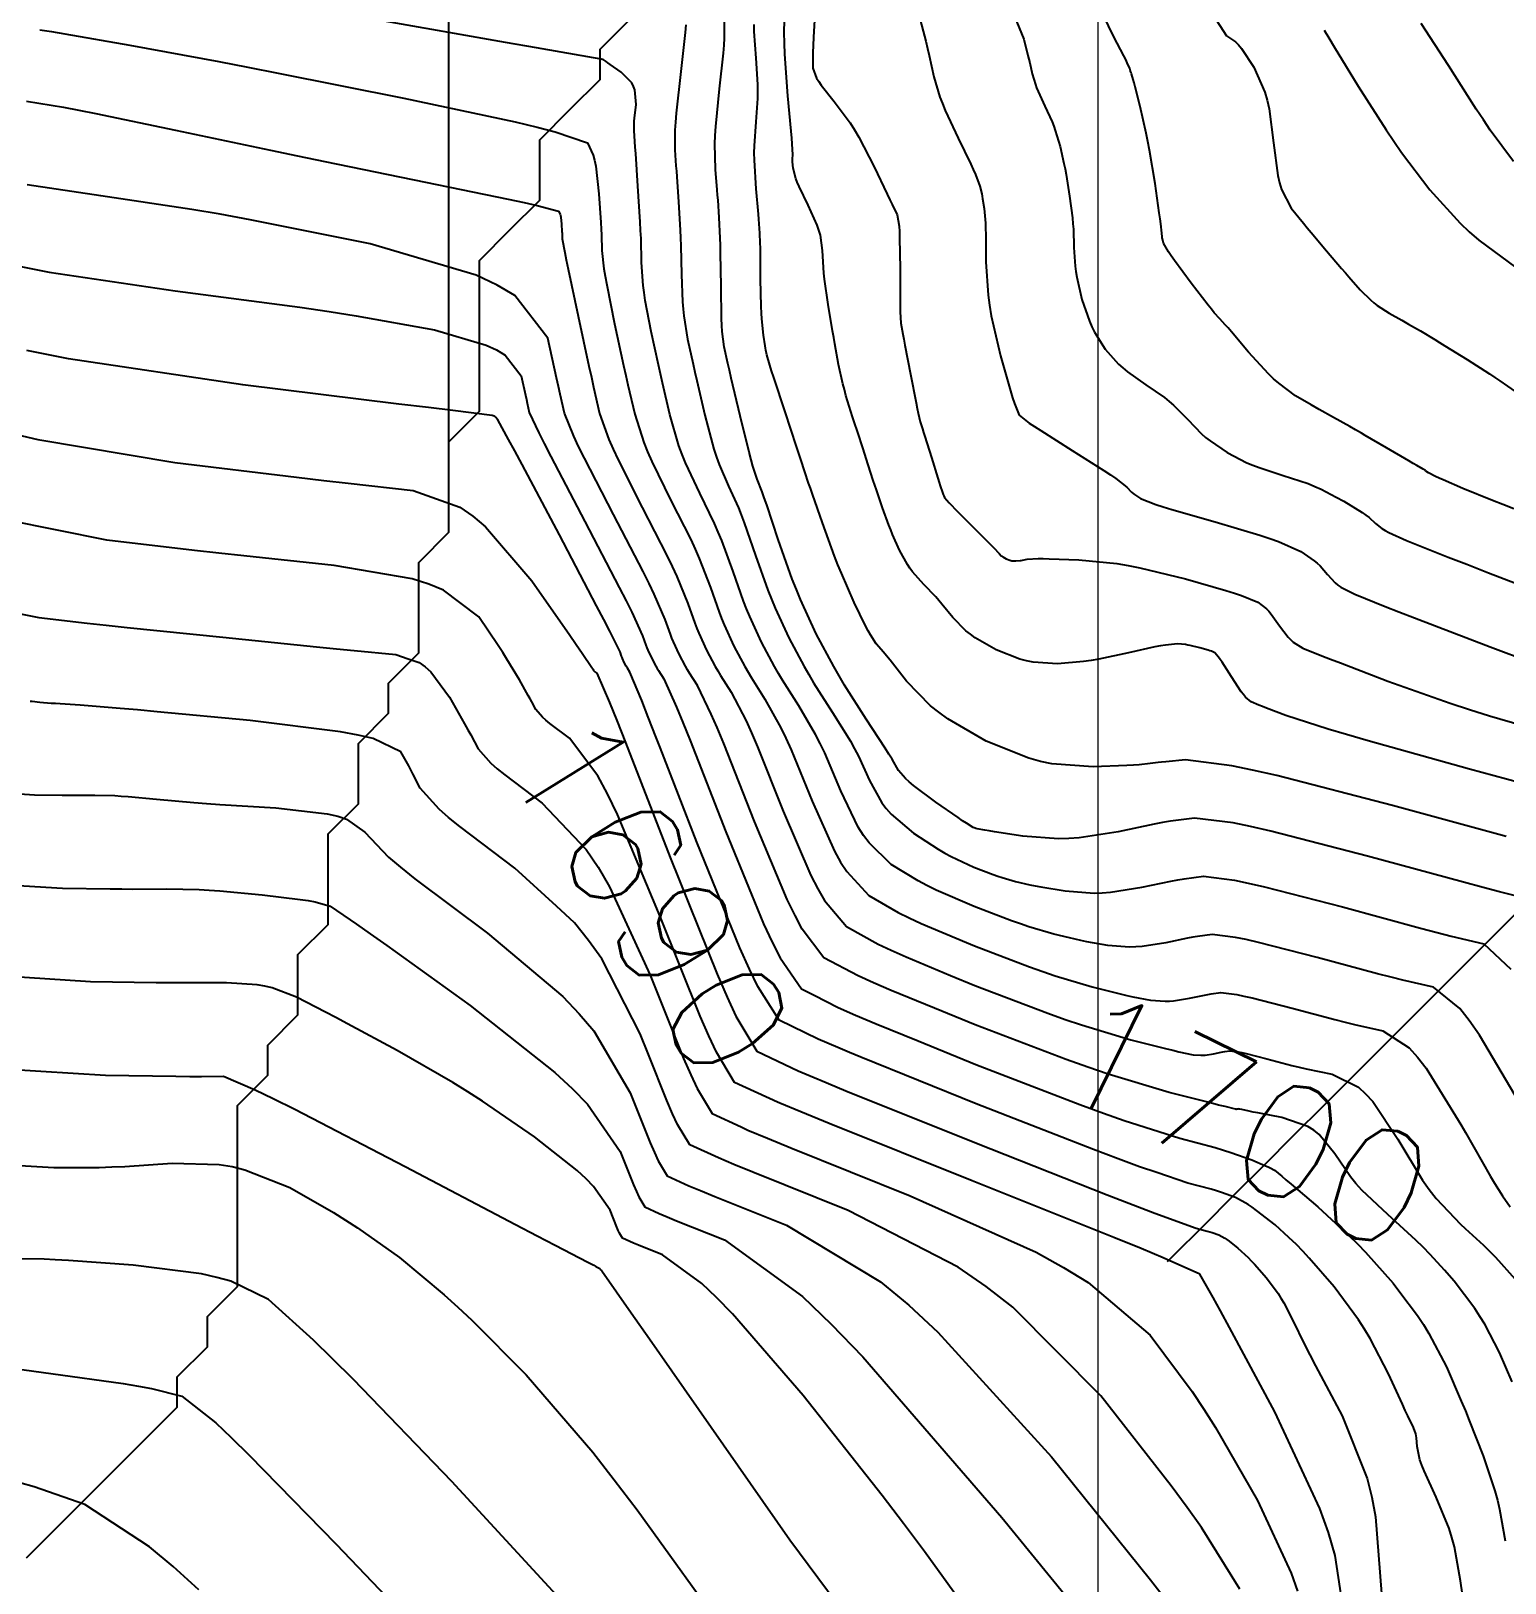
# Model space of a CAD drawing. Header units: metres. Extents: x 837475 to 838479, y 1189012 to 1191015.
# Drawn here: x 837841.2 to 837890, y 1189129.6 to 1189181 of the extents above; entities that cross this region are included whole.
import ezdxf

# ---------------------------------------------------------------- set-up
doc = ezdxf.new("R2010")
doc.units = ezdxf.units.M
doc.header["$LTSCALE"] = 0.3
doc.layers.add('COORD', color=7, linetype='Continuous', lineweight=20)
for name, color, linetype in [('COTAS 10', 1, 'Continuous'), ('COTAS INT', 252, 'Continuous'), ('DRENAJE', 5, 'Continuous')]:
    doc.layers.add(name, color=color, linetype=linetype)
doc.styles.get("Standard").update_dxf_attribs({"font": 'simplex.shx'})

msp = doc.modelspace()

# ---------------------------------------------------------------- linework, layer by layer
at = {"layer": 'COORD'}
msp.add_line((837876.514, 1189013.872), (837876.514, 1191013.872), dxfattribs=at)
at = {"layer": 'COTAS 10'}
for points in [[(837890.277, 1189165.21), (837889.912, 1189165.354), (837889.576, 1189165.487), (837888.596, 1189165.885), (837887.937, 1189166.167), (837887.803, 1189166.227), (837887.69, 1189166.279), (837887.456, 1189166.401), (837887.37, 1189166.462), (837887.351, 1189166.476), (837887.282, 1189166.522), (837887.071, 1189166.646), (837886.951, 1189166.716), (837886.805, 1189166.802), (837886.058, 1189167.237), (837885.359, 1189167.643), (837885.229, 1189167.717), (837885.032, 1189167.83), (837884.849, 1189167.935), (837884.303, 1189168.241), (837883.835, 1189168.503), (837883.7, 1189168.58), (837883.563, 1189168.659), (837883.049, 1189168.959), (837882.49, 1189169.37), (837882.324, 1189169.52), (837882.153, 1189169.684), (837881.494, 1189170.406), (837880.927, 1189171.074), (837880.814, 1189171.204), (837880.72, 1189171.311), (837880.536, 1189171.502), (837880.354, 1189171.707), (837880.26, 1189171.824), (837880.149, 1189171.965), (837879.589, 1189172.692), (837879.034, 1189173.44), (837878.925, 1189173.595), (837878.835, 1189173.728), (837878.67, 1189174.02), (837878.638, 1189174.157), (837878.632, 1189174.193), (837878.627, 1189174.227), (837878.62, 1189174.341), (837878.585, 1189174.659), (837878.564, 1189174.822), (837878.536, 1189175.017), (837878.393, 1189175.99), (837878.209, 1189177.102), (837878.157, 1189177.384), (837878.103, 1189177.655), (837877.904, 1189178.54), (837877.735, 1189179.201), (837877.701, 1189179.331), (837877.672, 1189179.437), (837877.616, 1189179.629), (837877.598, 1189179.667), (837877.595, 1189179.676), (837877.591, 1189179.685), (837877.583, 1189179.712), (837877.577, 1189179.741), (837877.574, 1189179.75), (837877.572, 1189179.76), (837877.561, 1189179.803), (837877.472, 1189179.993), (837877.421, 1189180.096), (837877.357, 1189180.221), (837877.031, 1189180.857), (837876.315, 1189182.342)], [(837890.031, 1189154.352), (837886.267, 1189155.376), (837882.429, 1189156.372), (837881.628, 1189156.556), (837880.941, 1189156.7), (837879.408, 1189156.891), (837878.747, 1189156.83), (837878.61, 1189156.816), (837878.493, 1189156.803), (837878.235, 1189156.767), (837877.867, 1189156.733), (837877.681, 1189156.722), (837877.457, 1189156.71), (837876.345, 1189156.662), (837874.979, 1189156.761), (837874.596, 1189156.842), (837874.211, 1189156.945), (837872.801, 1189157.514), (837871.53, 1189158.255), (837871.233, 1189158.469), (837870.958, 1189158.685), (837870.162, 1189159.496), (837869.617, 1189160.194), (837869.501, 1189160.339), (837869.399, 1189160.464), (837869.159, 1189160.74), (837868.961, 1189161.035), (837868.886, 1189161.171), (837868.802, 1189161.331), (837868.428, 1189162.104), (837868.004, 1189163.074), (837867.889, 1189163.357), (837867.775, 1189163.646), (837867.371, 1189164.745), (837867.041, 1189165.698), (837866.973, 1189165.895), (837866.916, 1189166.064), (837866.792, 1189166.433), (837866.657, 1189166.849), (837866.591, 1189167.048), (837866.514, 1189167.282), (837866.135, 1189168.429), (837865.763, 1189169.56), (837865.69, 1189169.783), (837865.631, 1189169.968), (837865.527, 1189170.314), (837865.499, 1189170.471), (837865.488, 1189170.537), (837865.476, 1189170.613), (837865.419, 1189170.969), (837865.364, 1189171.508), (837865.353, 1189171.7), (837865.344, 1189171.911), (837865.326, 1189172.823), (837865.319, 1189173.684), (837865.317, 1189173.862), (837865.314, 1189174.013), (837865.304, 1189174.341), (837865.278, 1189174.661), (837865.265, 1189174.808), (837865.25, 1189174.981), (837865.174, 1189175.814), (837865.12, 1189176.761), (837865.117, 1189177.006), (837865.12, 1189177.243), (837865.177, 1189178.035), (837865.234, 1189178.81), (837865.237, 1189179.037), (837865.235, 1189179.268), (837865.18, 1189180.146), (837865.116, 1189181.024), (837865.108, 1189181.256)], [(837840.997, 1189178.726), (837842.23, 1189178.52), (837842.731, 1189178.424), (837843.302, 1189178.312), (837845.938, 1189177.763), (837849.087, 1189177.098), (837849.98, 1189176.912), (837850.883, 1189176.724), (837854.219, 1189176.039), (837856.962, 1189175.472), (837857.49, 1189175.358), (837857.918, 1189175.263), (837858.63, 1189175.079), (837858.68, 1189174.975), (837858.691, 1189174.932), (837858.701, 1189174.881), (837858.728, 1189174.645), (837858.744, 1189174.402), (837858.747, 1189174.347), (837858.749, 1189174.298), (837858.754, 1189174.164), (837858.834, 1189173.71), (837858.885, 1189173.46), (837858.948, 1189173.154), (837859.278, 1189171.599), (837859.636, 1189169.942), (837859.717, 1189169.572), (837859.791, 1189169.241), (837859.989, 1189168.367), (837860.296, 1189167.512), (837860.437, 1189167.193), (837860.603, 1189166.838), (837861.404, 1189165.256), (837862.22, 1189163.663), (837862.395, 1189163.301), (837862.547, 1189162.973), (837862.914, 1189162.071), (837863.144, 1189161.421), (837863.21, 1189161.251), (837863.278, 1189161.086), (837863.534, 1189160.527), (837863.82, 1189159.991), (837863.907, 1189159.84), (837863.997, 1189159.688), (837864.351, 1189159.131), (837864.844, 1189158.184), (837865.022, 1189157.785), (837865.218, 1189157.328), (837866.076, 1189155.187), (837866.99, 1189153.064), (837867.221, 1189152.619), (837867.443, 1189152.236), (837868.167, 1189151.366), (837869.223, 1189150.783), (837869.655, 1189150.581), (837870.147, 1189150.36), (837871.619, 1189149.752), (837872.425, 1189149.418), (837874.842, 1189148.498), (837875.421, 1189148.292), (837875.961, 1189148.108), (837877.587, 1189147.619), (837878.738, 1189147.33), (837878.979, 1189147.272), (837879.186, 1189147.222), (837879.652, 1189147.122), (837879.906, 1189147.103), (837879.979, 1189147.105), (837880.053, 1189147.11), (837880.329, 1189147.154), (837880.584, 1189147.208), (837880.645, 1189147.219), (837880.702, 1189147.229), (837880.871, 1189147.251), (837881.146, 1189147.217), (837881.268, 1189147.191), (837881.412, 1189147.158), (837882.099, 1189146.98), (837882.93, 1189146.767), (837883.164, 1189146.711), (837883.401, 1189146.657), (837884.268, 1189146.476), (837885.136, 1189146.042), (837885.372, 1189145.829), (837885.607, 1189145.575), (837886.438, 1189144.322), (837887.255, 1189142.968), (837887.48, 1189142.65), (837887.705, 1189142.357), (837888.512, 1189141.507), (837888.667, 1189141.367), (837889.28, 1189140.809), (837889.48, 1189140.612), (837889.674, 1189140.413), (837890.327, 1189139.682)], [(837884.723, 1189128.118), (837884.367, 1189130.526), (837884.139, 1189131.284), (837883.856, 1189132.08), (837882.367, 1189135.282), (837880.858, 1189138.086), (837880.561, 1189138.631), (837880.318, 1189139.076), (837879.877, 1189139.849), (837878.662, 1189140.395), (837877.93, 1189140.697), (837877.027, 1189141.065), (837872.337, 1189142.939), (837867.595, 1189144.841), (837866.659, 1189145.225), (837865.959, 1189145.519), (837865.886, 1189145.549), (837864.458, 1189146.204), (837863.861, 1189147.203), (837863.612, 1189147.742), (837863.327, 1189148.396), (837861.998, 1189151.706), (837860.585, 1189155.077), (837860.248, 1189155.77), (837859.934, 1189156.358), (837858.993, 1189157.61), (837858.342, 1189158.101), (837858.211, 1189158.21), (837858.1, 1189158.307), (837857.876, 1189158.556), (837857.74, 1189158.812), (837857.685, 1189158.913), (837857.623, 1189159.026), (837857.333, 1189159.546), (837856.921, 1189160.233), (837856.78, 1189160.452), (837856.628, 1189160.685), (837855.986, 1189161.629), (837855.942, 1189161.664), (837854.816, 1189162.516), (837854.331, 1189162.711), (837853.778, 1189162.886), (837851.199, 1189163.335), (837848.199, 1189163.651), (837847.38, 1189163.742), (837846.565, 1189163.833), (837843.664, 1189164.176), (837840.368, 1189164.832)], [(837873.213, 1189127.246), (837870.755, 1189130.658), (837870.056, 1189131.591), (837869.349, 1189132.518), (837866.73, 1189135.823), (837864.391, 1189138.53), (837863.861, 1189139.079), (837863.381, 1189139.542), (837862.073, 1189140.494), (837861.276, 1189140.813), (837861.119, 1189140.878), (837860.989, 1189140.932), (837860.749, 1189141.043), (837860.649, 1189141.21), (837860.607, 1189141.301), (837860.559, 1189141.411), (837860.336, 1189141.967), (837859.793, 1189142.754), (837859.544, 1189143.01), (837859.252, 1189143.282), (837857.839, 1189144.399), (837856.112, 1189145.581), (837855.621, 1189145.894), (837855.124, 1189146.201), (837853.286, 1189147.258), (837851.635, 1189148.148), (837851.256, 1189148.351), (837850.912, 1189148.534), (837849.952, 1189149.034), (837849.147, 1189149.334), (837848.9, 1189149.39), (837848.643, 1189149.435), (837847.628, 1189149.5), (837846.279, 1189149.499), (837845.81, 1189149.502), (837845.302, 1189149.507), (837843.123, 1189149.535), (837840.263, 1189149.722)], [(837846.71, 1189129.392), (837845.858, 1189130.158), (837845.083, 1189130.81), (837842.938, 1189132.22), (837841.261, 1189132.803), (837840.782, 1189132.934)]]:
    msp.add_lwpolyline(points, dxfattribs=at)
at = {"layer": 'COTAS INT'}
for points in [[(837892.085, 1189155.696), (837888.812, 1189156.587), (837885.45, 1189157.524), (837884.742, 1189157.728), (837884.131, 1189157.909), (837882.73, 1189158.36), (837882.084, 1189158.609), (837881.95, 1189158.662), (837881.834, 1189158.707), (837881.574, 1189158.81), (837881.393, 1189158.972), (837881.326, 1189159.054), (837881.253, 1189159.152), (837880.928, 1189159.64), (837880.617, 1189160.125), (837880.553, 1189160.22), (837880.498, 1189160.299), (837880.378, 1189160.444), (837880.265, 1189160.49), (837880.214, 1189160.507), (837880.156, 1189160.525), (837879.875, 1189160.606), (837879.558, 1189160.683), (837879.477, 1189160.698), (837879.398, 1189160.711), (837879.134, 1189160.738), (837878.736, 1189160.698), (837878.572, 1189160.669), (837878.385, 1189160.633), (837877.515, 1189160.435), (837876.533, 1189160.228), (837876.275, 1189160.186), (837876.023, 1189160.151), (837875.164, 1189160.076), (837874.353, 1189160.127), (837874.132, 1189160.171), (837873.912, 1189160.227), (837873.129, 1189160.535), (837872.439, 1189160.938), (837872.277, 1189161.054), (837872.128, 1189161.171), (837871.695, 1189161.612), (837871.335, 1189162.055), (837871.231, 1189162.174), (837871.126, 1189162.291), (837870.732, 1189162.703), (837870.362, 1189163.122), (837870.272, 1189163.244), (837870.187, 1189163.369), (837869.923, 1189163.845), (837869.698, 1189164.36), (837869.636, 1189164.511), (837869.576, 1189164.665), (837869.361, 1189165.249), (837869.16, 1189165.836), (837869.108, 1189165.992), (837869.058, 1189166.145), (837868.887, 1189166.674), (837868.71, 1189167.228), (837868.656, 1189167.396), (837868.599, 1189167.572), (837868.372, 1189168.26), (837868.154, 1189168.972), (837868.102, 1189169.161), (837868.053, 1189169.348), (837867.909, 1189169.994), (837867.783, 1189170.68), (837867.747, 1189170.891), (837867.709, 1189171.112), (837867.566, 1189171.984), (837867.447, 1189172.825), (837867.424, 1189173.025), (837867.406, 1189173.211), (837867.378, 1189173.768), (837867.306, 1189174.282), (837867.26, 1189174.442), (837867.203, 1189174.609), (837866.904, 1189175.275), (837866.601, 1189175.898), (837866.541, 1189176.038), (837866.492, 1189176.163), (837866.401, 1189176.498), (837866.386, 1189176.713), (837866.384, 1189176.763), (837866.384, 1189176.809), (837866.39, 1189176.941), (837866.373, 1189177.305), (837866.357, 1189177.497), (837866.337, 1189177.73), (837866.225, 1189178.9), (837866.126, 1189180.277), (837866.113, 1189180.64), (837866.107, 1189180.994), (837866.14, 1189182.209)], [(837867.154, 1189182.161), (837867.077, 1189180.838), (837867.064, 1189180.563), (837867.055, 1189180.328), (837867.056, 1189179.812), (837867.181, 1189179.487), (837867.25, 1189179.372), (837867.335, 1189179.246), (837867.767, 1189178.705), (837868.294, 1189178.001), (837868.438, 1189177.773), (837868.582, 1189177.532), (837869.093, 1189176.54), (837869.517, 1189175.638), (837869.604, 1189175.452), (837869.68, 1189175.294), (837869.845, 1189174.954), (837869.911, 1189174.582), (837869.923, 1189174.404), (837869.932, 1189174.193), (837869.946, 1189173.16), (837869.948, 1189172.125), (837869.951, 1189171.914), (837869.954, 1189171.735), (837869.974, 1189171.361), (837870.039, 1189171.004), (837870.07, 1189170.836), (837870.107, 1189170.638), (837870.292, 1189169.675), (837870.476, 1189168.727), (837870.513, 1189168.539), (837870.545, 1189168.383), (837870.61, 1189168.091), (837870.684, 1189167.861), (837870.72, 1189167.745), (837870.764, 1189167.607), (837870.982, 1189166.916), (837871.199, 1189166.227), (837871.243, 1189166.089), (837871.279, 1189165.974), (837871.351, 1189165.752), (837871.377, 1189165.683), (837871.384, 1189165.664), (837871.391, 1189165.646), (837871.418, 1189165.585), (837871.571, 1189165.408), (837871.657, 1189165.318), (837871.763, 1189165.209), (837872.305, 1189164.665), (837872.853, 1189164.119), (837872.962, 1189164.008), (837873.053, 1189163.916), (837873.229, 1189163.728), (837873.298, 1189163.658), (837873.322, 1189163.639), (837873.347, 1189163.62), (837873.458, 1189163.556), (837873.583, 1189163.507), (837873.618, 1189163.498), (837873.653, 1189163.491), (837873.782, 1189163.483), (837873.92, 1189163.495), (837873.96, 1189163.5), (837874.001, 1189163.507), (837874.158, 1189163.54), (837874.519, 1189163.562), (837874.689, 1189163.561), (837874.89, 1189163.558), (837875.867, 1189163.523), (837877.125, 1189163.395), (837877.502, 1189163.332), (837877.892, 1189163.258), (837879.405, 1189162.894), (837880.743, 1189162.508), (837881.023, 1189162.419), (837881.263, 1189162.339), (837881.803, 1189162.118), (837882.084, 1189161.895), (837882.162, 1189161.815), (837882.24, 1189161.726), (837882.518, 1189161.336), (837882.806, 1189160.953), (837882.889, 1189160.868), (837882.974, 1189160.792), (837883.293, 1189160.594), (837883.925, 1189160.342), (837884.208, 1189160.232), (837884.537, 1189160.105), (837886.112, 1189159.498), (837888.174, 1189158.767), (837888.81, 1189158.561), (837889.474, 1189158.354), (837892.107, 1189157.592)], [(837870.527, 1189181.747), (837870.795, 1189180.713), (837870.857, 1189180.465), (837870.913, 1189180.233), (837871.07, 1189179.532), (837871.267, 1189178.858), (837871.348, 1189178.642), (837871.44, 1189178.415), (837871.87, 1189177.491), (837872.288, 1189176.637), (837872.373, 1189176.454), (837872.444, 1189176.294), (837872.591, 1189175.906), (837872.65, 1189175.648), (837872.665, 1189175.569), (837872.681, 1189175.486), (837872.734, 1189175.162), (837872.775, 1189174.681), (837872.782, 1189174.5), (837872.788, 1189174.298), (837872.793, 1189173.396), (837872.863, 1189172.287), (837872.909, 1189171.955), (837872.968, 1189171.612), (837873.276, 1189170.279), (837873.605, 1189169.124), (837873.676, 1189168.892), (837873.739, 1189168.698), (837873.896, 1189168.316), (837874.227, 1189168.055), (837874.399, 1189167.938), (837874.607, 1189167.802), (837875.65, 1189167.146), (837876.702, 1189166.483), (837876.915, 1189166.342), (837877.094, 1189166.219), (837877.459, 1189165.927), (837877.617, 1189165.764), (837877.665, 1189165.722), (837877.715, 1189165.682), (837877.912, 1189165.549), (837878.419, 1189165.356), (837878.664, 1189165.278), (837878.954, 1189165.19), (837880.381, 1189164.783), (837881.866, 1189164.342), (837882.193, 1189164.232), (837882.483, 1189164.127), (837883.228, 1189163.792), (837883.671, 1189163.492), (837883.771, 1189163.41), (837883.862, 1189163.327), (837884.109, 1189163.033), (837884.359, 1189162.754), (837884.451, 1189162.682), (837884.554, 1189162.612), (837885.011, 1189162.379), (837886.017, 1189161.978), (837886.466, 1189161.803), (837886.989, 1189161.6), (837889.494, 1189160.635), (837892.217, 1189159.625)], [(837873.581, 1189181.902), (837874.044, 1189180.775), (837874.184, 1189180.237), (837874.216, 1189180.108), (837874.245, 1189179.987), (837874.327, 1189179.622), (837874.429, 1189179.271), (837874.471, 1189179.159), (837874.519, 1189179.041), (837874.743, 1189178.56), (837874.98, 1189178.037), (837875.037, 1189177.892), (837875.09, 1189177.747), (837875.247, 1189177.223), (837875.376, 1189176.651), (837875.411, 1189176.476), (837875.445, 1189176.294), (837875.564, 1189175.576), (837875.656, 1189174.849), (837875.673, 1189174.661), (837875.687, 1189174.478), (837875.706, 1189173.869), (837875.745, 1189173.257), (837875.771, 1189173.074), (837875.803, 1189172.884), (837875.973, 1189172.15), (837876.22, 1189171.426), (837876.301, 1189171.244), (837876.387, 1189171.069), (837876.743, 1189170.504), (837877.188, 1189170.01), (837877.33, 1189169.881), (837877.48, 1189169.755), (837878.093, 1189169.324), (837878.711, 1189168.897), (837878.864, 1189168.773), (837879.011, 1189168.646), (837879.477, 1189168.166), (837879.931, 1189167.697), (837880.07, 1189167.576), (837880.215, 1189167.46), (837880.785, 1189167.074), (837881.438, 1189166.74), (837881.636, 1189166.656), (837881.841, 1189166.576), (837882.64, 1189166.319), (837883.463, 1189166.046), (837883.683, 1189165.956), (837883.9, 1189165.861), (837884.393, 1189165.603), (837884.653, 1189165.466), (837885.257, 1189165.088), (837885.38, 1189165.004), (837885.484, 1189164.929), (837885.699, 1189164.729), (837885.911, 1189164.555), (837886.014, 1189164.496), (837886.135, 1189164.432), (837886.73, 1189164.163), (837888.109, 1189163.614), (837888.724, 1189163.373), (837889.441, 1189163.095), (837892.876, 1189161.772)], [(837880.196, 1189181.762), (837880.757, 1189180.889), (837881.06, 1189180.686), (837881.156, 1189180.584), (837881.257, 1189180.461), (837881.662, 1189179.851), (837882.031, 1189179.014), (837882.108, 1189178.749), (837882.174, 1189178.47), (837882.323, 1189177.338), (837882.46, 1189176.26), (837882.518, 1189176.014), (837882.586, 1189175.791), (837882.903, 1189175.176), (837883.311, 1189174.675), (837883.436, 1189174.525), (837883.565, 1189174.369), (837884.074, 1189173.764), (837884.574, 1189173.176), (837884.699, 1189173.032), (837884.816, 1189172.895), (837885.189, 1189172.469), (837885.539, 1189172.122), (837885.642, 1189172.035), (837885.748, 1189171.954), (837886.152, 1189171.693), (837886.568, 1189171.462), (837886.681, 1189171.398), (837886.793, 1189171.334), (837887.189, 1189171.106), (837887.662, 1189170.823), (837887.823, 1189170.725), (837887.997, 1189170.618), (837888.731, 1189170.159), (837889.473, 1189169.684), (837889.651, 1189169.566), (837889.819, 1189169.454), (837890.326, 1189169.101)], [(837890.609, 1189145.286), (837889.146, 1189147.767), (837888.807, 1189148.252), (837888.497, 1189148.65), (837887.617, 1189149.355), (837886.606, 1189149.588), (837886.213, 1189149.687), (837885.77, 1189149.801), (837883.766, 1189150.339), (837881.818, 1189150.844), (837881.412, 1189150.937), (837881.064, 1189151.01), (837880.286, 1189151.107), (837879.806, 1189151.044), (837879.645, 1189151.016), (837879.473, 1189150.984), (837878.749, 1189150.831), (837877.966, 1189150.707), (837877.757, 1189150.693), (837877.551, 1189150.688), (837876.831, 1189150.742), (837876.132, 1189150.866), (837875.938, 1189150.905), (837875.744, 1189150.946), (837875.556, 1189150.991), (837875.042, 1189151.112), (837874.209, 1189151.362), (837873.933, 1189151.457), (837873.636, 1189151.562), (837872.687, 1189151.924), (837872.398, 1189152.033), (837871.144, 1189152.578), (837870.838, 1189152.729), (837870.549, 1189152.88), (837869.651, 1189153.43), (837868.918, 1189154.139), (837868.734, 1189154.391), (837868.557, 1189154.667), (837867.983, 1189155.865), (837867.451, 1189157.122), (837867.3, 1189157.435), (837867.148, 1189157.733), (837866.588, 1189158.685), (837866.052, 1189159.528), (837865.916, 1189159.758), (837865.784, 1189159.986), (837865.351, 1189160.798), (837864.964, 1189161.645), (837864.861, 1189161.895), (837864.76, 1189162.151), (837864.412, 1189163.136), (837864.038, 1189164.159), (837863.921, 1189164.44), (837863.799, 1189164.72), (837863.308, 1189165.725), (837862.834, 1189166.733), (837862.722, 1189167.015), (837862.619, 1189167.298), (837862.317, 1189168.332), (837862.072, 1189169.388), (837862.004, 1189169.686), (837861.937, 1189169.986), (837861.695, 1189171.09), (837861.502, 1189172.12), (837861.464, 1189172.375), (837861.434, 1189172.616), (837861.384, 1189173.374), (837861.363, 1189174.17), (837861.351, 1189174.434), (837861.337, 1189174.718), (837861.263, 1189175.903), (837861.187, 1189176.983), (837861.172, 1189177.201), (837861.159, 1189177.384), (837861.131, 1189177.753), (837861.133, 1189177.969), (837861.139, 1189178.056), (837861.148, 1189178.154), (837861.199, 1189178.606), (837861.163, 1189179.092), (837861.118, 1189179.212), (837861.056, 1189179.326), (837860.706, 1189179.685), (837860.34, 1189179.941), (837860.268, 1189179.991), (837860.21, 1189180.031), (837860.109, 1189180.096), (837860.089, 1189180.101), (837860.075, 1189180.103), (837860.044, 1189180.108), (837858.72, 1189180.34), (837857.897, 1189180.484), (837856.877, 1189180.664), (837851.545, 1189181.602)], [(837862.85, 1189181.255), (837862.83, 1189181.001), (837862.685, 1189179.699), (837862.531, 1189178.326), (837862.505, 1189178.027), (837862.487, 1189177.763), (837862.479, 1189177.107), (837862.522, 1189176.583), (837862.536, 1189176.404), (837862.551, 1189176.209), (837862.61, 1189175.382), (837862.663, 1189174.451), (837862.673, 1189174.191), (837862.682, 1189173.93), (837862.699, 1189172.979), (837862.734, 1189172.068), (837862.754, 1189171.832), (837862.778, 1189171.603), (837862.904, 1189170.835), (837863.087, 1189170.009), (837863.147, 1189169.743), (837863.212, 1189169.462), (837863.481, 1189168.314), (837863.781, 1189167.191), (837863.865, 1189166.926), (837863.95, 1189166.681), (837864.26, 1189165.96), (837864.588, 1189165.249), (837864.685, 1189165.009), (837864.784, 1189164.752), (837865.161, 1189163.668), (837865.568, 1189162.517), (837865.686, 1189162.216), (837865.806, 1189161.924), (837866.259, 1189160.934), (837866.766, 1189159.984), (837866.92, 1189159.717), (837867.08, 1189159.448), (837867.707, 1189158.461), (837868.3, 1189157.508), (837868.439, 1189157.26), (837868.567, 1189157.019), (837868.936, 1189156.204), (837869.34, 1189155.469), (837869.49, 1189155.277), (837869.656, 1189155.091), (837870.393, 1189154.463), (837871.211, 1189153.929), (837871.429, 1189153.803), (837871.643, 1189153.686), (837872.385, 1189153.341), (837873.033, 1189153.094), (837873.189, 1189153.039), (837873.334, 1189152.99), (837873.77, 1189152.859), (837874.247, 1189152.755), (837874.417, 1189152.722), (837874.605, 1189152.688), (837875.421, 1189152.551), (837876.373, 1189152.48), (837876.646, 1189152.487), (837876.923, 1189152.506), (837877.959, 1189152.67), (837878.917, 1189152.872), (837879.146, 1189152.914), (837879.358, 1189152.951), (837879.994, 1189153.035), (837881.023, 1189152.907), (837881.484, 1189152.81), (837882.022, 1189152.686), (837884.6, 1189152.018), (837887.191, 1189151.318), (837887.737, 1189151.175), (837888.208, 1189151.053), (837889.292, 1189150.795), (837890.178, 1189149.953)], [(837890.966, 1189152.234), (837889.811, 1189152.518), (837889.261, 1189152.662), (837888.611, 1189152.835), (837885.433, 1189153.697), (837882.225, 1189154.529), (837881.556, 1189154.683), (837880.982, 1189154.803), (837879.701, 1189154.963), (837878.91, 1189154.858), (837878.646, 1189154.813), (837878.361, 1189154.76), (837877.169, 1189154.508), (837875.88, 1189154.304), (837875.535, 1189154.281), (837875.195, 1189154.272), (837874.01, 1189154.361), (837873.078, 1189154.51), (837872.897, 1189154.539), (837872.75, 1189154.563), (837872.497, 1189154.605), (837872.458, 1189154.617), (837872.43, 1189154.627), (837872.371, 1189154.649), (837872.142, 1189154.795), (837872.02, 1189154.877), (837871.874, 1189154.978), (837871.134, 1189155.495), (837870.394, 1189156.043), (837870.246, 1189156.163), (837870.124, 1189156.27), (837869.89, 1189156.543), (837869.683, 1189156.915), (837869.578, 1189157.085), (837869.452, 1189157.283), (837868.825, 1189158.238), (837868.108, 1189159.368), (837867.924, 1189159.676), (837867.748, 1189159.982), (837867.168, 1189161.069), (837866.649, 1189162.203), (837866.511, 1189162.538), (837866.376, 1189162.882), (837865.91, 1189164.2), (837865.529, 1189165.345), (837865.448, 1189165.579), (837865.378, 1189165.777), (837865.212, 1189166.194), (837865.066, 1189166.628), (837865.008, 1189166.837), (837864.943, 1189167.084), (837864.645, 1189168.296), (837864.352, 1189169.536), (837864.291, 1189169.801), (837864.237, 1189170.031), (837864.113, 1189170.58), (837864.055, 1189171.086), (837864.043, 1189171.29), (837864.034, 1189171.521), (837864.014, 1189172.584), (837864.001, 1189173.69), (837863.995, 1189173.947), (837863.989, 1189174.184), (837863.957, 1189174.861), (837863.914, 1189175.435), (837863.901, 1189175.606), (837863.886, 1189175.782), (837863.826, 1189176.46), (837863.808, 1189177.303), (837863.819, 1189177.582), (837863.838, 1189177.882), (837863.964, 1189179.13), (837864.095, 1189180.316), (837864.117, 1189180.576), (837864.132, 1189180.806), (837864.134, 1189181.393)], [(837890.274, 1189176.721), (837889.502, 1189177.764), (837889.272, 1189178.099), (837889.034, 1189178.455), (837888.119, 1189179.905), (837887.215, 1189181.294)], [(837841.441, 1189181.089), (837841.827, 1189181.026), (837842.276, 1189180.95), (837844.427, 1189180.576), (837847.379, 1189180.032), (837848.333, 1189179.849), (837849.346, 1189179.652), (837853.499, 1189178.82), (837857.195, 1189178.031), (837857.919, 1189177.86), (837858.514, 1189177.709), (837859.585, 1189177.337), (837859.781, 1189176.933), (837859.825, 1189176.763), (837859.865, 1189176.567), (837859.97, 1189175.647), (837860.031, 1189174.698), (837860.043, 1189174.484), (837860.052, 1189174.291), (837860.069, 1189173.769), (837860.134, 1189173.163), (837860.175, 1189172.917), (837860.225, 1189172.637), (837860.487, 1189171.344), (837860.787, 1189169.964), (837860.861, 1189169.629), (837860.931, 1189169.315), (837861.153, 1189168.35), (837861.458, 1189167.405), (837861.58, 1189167.104), (837861.718, 1189166.785), (837862.356, 1189165.491), (837863.009, 1189164.192), (837863.158, 1189163.87), (837863.293, 1189163.566), (837863.663, 1189162.603), (837863.952, 1189161.786), (837864.035, 1189161.573), (837864.121, 1189161.365), (837864.442, 1189160.663), (837864.802, 1189159.989), (837864.911, 1189159.799), (837865.025, 1189159.608), (837865.47, 1189158.908), (837865.996, 1189157.958), (837866.161, 1189157.61), (837866.335, 1189157.225), (837867.029, 1189155.526), (837867.773, 1189153.866), (837867.977, 1189153.505), (837868.181, 1189153.188), (837868.909, 1189152.398), (837869.886, 1189151.832), (837870.246, 1189151.655), (837870.645, 1189151.469), (837872.151, 1189150.835), (837872.411, 1189150.725), (837874.239, 1189150.03), (837874.677, 1189149.874), (837875.085, 1189149.735), (837876.315, 1189149.366), (837877.241, 1189149.138), (837877.458, 1189149.088), (837877.659, 1189149.044), (837878.242, 1189148.932), (837878.728, 1189148.896), (837878.868, 1189148.899), (837879.01, 1189148.909), (837879.539, 1189148.993), (837879.594, 1189149.005), (837880.029, 1189149.096), (837880.145, 1189149.118), (837880.254, 1189149.136), (837880.579, 1189149.179), (837881.105, 1189149.114), (837881.34, 1189149.064), (837881.615, 1189149.001), (837882.932, 1189148.66), (837884.35, 1189148.284), (837884.688, 1189148.199), (837885.003, 1189148.122), (837885.943, 1189147.916), (837886.816, 1189147.346), (837887.09, 1189147.041), (837887.376, 1189146.671), (837888.523, 1189144.804), (837888.676, 1189144.539), (837889.512, 1189143.085), (837889.641, 1189142.86), (837889.909, 1189142.443), (837890.16, 1189142.077)], [(837884, 1189181.075), (837884.156, 1189180.816), (837884.332, 1189180.525), (837885.127, 1189179.216), (837886.05, 1189177.768), (837886.307, 1189177.391), (837886.564, 1189177.024), (837887.495, 1189175.784), (837888.5, 1189174.675), (837888.804, 1189174.39), (837889.119, 1189174.116), (837890.348, 1189173.205)], [(837890.23, 1189136.283), (837889.809, 1189137.25), (837889.316, 1189138.194), (837889.158, 1189138.451), (837888.991, 1189138.707), (837888.306, 1189139.615), (837887.983, 1189139.977), (837887.515, 1189140.499), (837887.281, 1189140.739), (837887.04, 1189140.978), (837886.111, 1189141.822), (837885.25, 1189142.637), (837885.051, 1189142.857), (837884.869, 1189143.075), (837884.353, 1189143.84), (837883.837, 1189144.479), (837883.655, 1189144.617), (837883.455, 1189144.739), (837882.594, 1189145.037), (837881.798, 1189145.192), (837881.64, 1189145.223), (837881.51, 1189145.249), (837881.265, 1189145.301), (837881.208, 1189145.316), (837881.196, 1189145.319), (837881.186, 1189145.321), (837881.164, 1189145.324), (837881.15, 1189145.322), (837881.14, 1189145.32), (837881.119, 1189145.315), (837881.096, 1189145.312), (837881.09, 1189145.311), (837881.084, 1189145.311), (837881.063, 1189145.313), (837880.713, 1189145.401), (837880.499, 1189145.455), (837880.235, 1189145.522), (837878.859, 1189145.872), (837876.837, 1189146.48), (837876.165, 1189146.709), (837875.445, 1189146.965), (837872.438, 1189148.11), (837871.084, 1189148.665), (837869.648, 1189149.252), (837869.063, 1189149.506), (837868.561, 1189149.734), (837867.425, 1189150.333), (837866.706, 1189151.284), (837866.465, 1189151.733), (837866.206, 1189152.263), (837865.123, 1189154.848), (837864.102, 1189157.432), (837863.883, 1189157.961), (837863.692, 1189158.409), (837863.233, 1189159.355), (837862.97, 1189159.768), (837862.903, 1189159.881), (837862.838, 1189159.993), (837862.626, 1189160.392), (837862.435, 1189160.807), (837862.385, 1189160.93), (837862.335, 1189161.056), (837862.165, 1189161.539), (837861.802, 1189162.38), (837861.631, 1189162.732), (837861.431, 1189163.135), (837860.452, 1189165.022), (837859.487, 1189166.89), (837859.294, 1189167.282), (837859.134, 1189167.619), (837858.825, 1189168.385), (837858.683, 1189169.016), (837858.627, 1189169.268), (837858.565, 1189169.554), (837858.281, 1189170.867), (837857.178, 1189172.279), (837856.598, 1189172.627), (837855.9, 1189172.956), (837852.391, 1189173.991), (837848.415, 1189174.791), (837847.423, 1189174.972), (837846.478, 1189175.135), (837843.46, 1189175.58), (837841.021, 1189175.945)], [(837840.755, 1189173.252), (837841.748, 1189173.059), (837845.923, 1189172.435), (837850.063, 1189171.892), (837851.033, 1189171.75), (837851.927, 1189171.611), (837854.518, 1189171.141), (837856.233, 1189170.636), (837856.574, 1189170.475), (837856.857, 1189170.305), (837857.396, 1189169.615), (837857.534, 1189168.974), (837857.565, 1189168.834), (837857.592, 1189168.711), (837857.662, 1189168.403), (837857.972, 1189167.726), (837858.152, 1189167.371), (837858.371, 1189166.942), (837859.5, 1189164.787), (837860.641, 1189162.607), (837860.868, 1189162.162), (837861.056, 1189161.787), (837861.416, 1189161.006), (837861.527, 1189160.69), (837861.56, 1189160.608), (837861.593, 1189160.528), (837861.717, 1189160.256), (837861.856, 1189159.996), (837861.898, 1189159.922), (837861.942, 1189159.849), (837862.114, 1189159.578), (837862.54, 1189158.634), (837862.744, 1189158.136), (837862.986, 1189157.535), (837864.169, 1189154.509), (837865.024, 1189152.431), (837865.423, 1189151.461), (837865.709, 1189150.847), (837865.968, 1189150.332), (837866.684, 1189149.301), (837867.096, 1189149.092), (837867.898, 1189148.685), (837868.472, 1189148.432), (837869.149, 1189148.143), (837870.548, 1189147.576), (837872.452, 1189146.802), (837875.907, 1189145.469), (837876.681, 1189145.185), (837877.375, 1189144.939), (837879.217, 1189144.359), (837880.389, 1189144.043), (837880.659, 1189143.962), (837880.906, 1189143.886), (837881.604, 1189143.635), (837882.05, 1189143.444), (837882.139, 1189143.405), (837882.212, 1189143.371), (837882.349, 1189143.3), (837882.593, 1189143.093), (837882.732, 1189142.974), (837882.903, 1189142.827), (837883.783, 1189142.076), (837884.826, 1189141.124), (837885.1, 1189140.852), (837885.368, 1189140.576), (837886.285, 1189139.549), (837886.508, 1189139.254), (837887.087, 1189138.483), (837887.284, 1189138.184), (837887.47, 1189137.882), (837888.047, 1189136.775), (837888.542, 1189135.641), (837888.675, 1189135.322), (837888.807, 1189135.001), (837889.269, 1189133.824), (837889.655, 1189132.668), (837889.739, 1189132.361), (837889.812, 1189132.058), (837889.992, 1189131.009)], [(837888.661, 1189128.708), (837888.517, 1189129.684), (837888.314, 1189130.817), (837888.232, 1189131.12), (837888.139, 1189131.419), (837887.712, 1189132.457), (837887.31, 1189133.329), (837887.234, 1189133.522), (837887.172, 1189133.694), (837887.075, 1189134.141), (837887.057, 1189134.426), (837887.045, 1189134.496), (837887.031, 1189134.563), (837886.952, 1189134.77), (837886.767, 1189135.152), (837886.685, 1189135.329), (837886.59, 1189135.536), (837886.133, 1189136.541), (837885.526, 1189137.716), (837885.336, 1189138.031), (837885.136, 1189138.341), (837884.332, 1189139.424), (837883.504, 1189140.38), (837883.288, 1189140.611), (837883.079, 1189140.827), (837882.822, 1189141.066), (837882.37, 1189141.484), (837881.76, 1189141.964), (837881.613, 1189142.068), (837881.475, 1189142.161), (837881.056, 1189142.392), (837880.596, 1189142.557), (837880.434, 1189142.608), (837880.256, 1189142.661), (837879.485, 1189142.869), (837878.453, 1189143.215), (837877.879, 1189143.406), (837877.174, 1189143.667), (837876.356, 1189143.976), (837872.465, 1189145.494), (837868.65, 1189147.035), (837868.275, 1189147.193), (837867.88, 1189147.358), (837867.235, 1189147.637), (837865.942, 1189148.269), (837865.23, 1189149.38), (837864.952, 1189149.961), (837864.639, 1189150.66), (837863.216, 1189154.17), (837861.999, 1189157.306), (837861.87, 1189157.638), (837861.605, 1189158.311), (837861.388, 1189158.859), (837860.996, 1189159.801), (837860.915, 1189159.929), (837860.894, 1189159.963), (837860.874, 1189159.998), (837860.809, 1189160.121), (837860.75, 1189160.248), (837860.734, 1189160.286), (837860.719, 1189160.325), (837860.667, 1189160.474), (837860.328, 1189161.162), (837860.132, 1189161.54), (837859.893, 1189162.001), (837858.659, 1189164.344), (837857.42, 1189166.678), (837857.177, 1189167.133), (837856.977, 1189167.505), (837856.617, 1189168.157), (837856.541, 1189168.248), (837856.521, 1189168.266), (837856.501, 1189168.281), (837856.432, 1189168.308), (837855.125, 1189168.467), (837854.325, 1189168.564), (837853.334, 1189168.685), (837848.174, 1189169.315), (837842.396, 1189170.182), (837841.016, 1189170.453)], [(837840.151, 1189167.791), (837841.376, 1189167.51), (837845.919, 1189166.745), (837849.95, 1189166.259), (837850.852, 1189166.153), (837851.662, 1189166.059), (837853.816, 1189165.821), (837855.361, 1189165.266), (837855.787, 1189164.972), (837856.212, 1189164.617), (837857.743, 1189162.826), (837857.765, 1189162.795), (837858.978, 1189161.054), (837859.216, 1189160.711), (837859.41, 1189160.432), (837859.736, 1189159.955), (837859.764, 1189159.904), (837859.771, 1189159.892), (837859.776, 1189159.882), (837859.79, 1189159.857), (837859.812, 1189159.832), (837859.823, 1189159.823), (837859.836, 1189159.812), (837859.9, 1189159.763), (837860.32, 1189158.792), (837860.558, 1189158.2), (837860.847, 1189157.467), (837862.331, 1189153.654), (837863.881, 1189149.793), (837864.213, 1189149.031), (837864.503, 1189148.401), (837865.2, 1189147.236), (837866.573, 1189146.588), (837867.232, 1189146.309), (837867.289, 1189146.284), (837868.151, 1189145.926), (837872.478, 1189144.186), (837876.805, 1189142.483), (837877.667, 1189142.149), (837878.382, 1189141.874), (837879.753, 1189141.379), (837880.123, 1189141.278), (837880.208, 1189141.253), (837880.287, 1189141.229), (837880.507, 1189141.149), (837880.709, 1189141.038), (837880.775, 1189140.994), (837880.846, 1189140.944), (837881.139, 1189140.713), (837881.479, 1189140.397), (837881.58, 1189140.294), (837881.684, 1189140.183), (837882.082, 1189139.723), (837882.468, 1189139.203), (837882.564, 1189139.054), (837882.656, 1189138.903), (837882.947, 1189138.338), (837883.359, 1189137.497), (837883.525, 1189137.171), (837883.715, 1189136.806), (837884.593, 1189135.151), (837885.417, 1189133.082), (837885.574, 1189132.456), (837885.699, 1189131.806), (837885.892, 1189129.268)], [(837840.142, 1189161.859), (837841.409, 1189161.606), (837843.015, 1189161.425), (837843.637, 1189161.358), (837844.336, 1189161.284), (837847.503, 1189160.958), (837850.615, 1189160.642), (837851.279, 1189160.575), (837851.858, 1189160.517), (837853.239, 1189160.38), (837853.649, 1189160.241), (837854.013, 1189160.117), (837854.21, 1189159.978), (837854.4, 1189159.812), (837855.022, 1189158.975), (837855.515, 1189158.09), (837855.623, 1189157.893), (837855.719, 1189157.717), (837855.963, 1189157.255), (837856.388, 1189156.781), (837856.598, 1189156.597), (837856.849, 1189156.391), (837858.086, 1189155.456), (837859.547, 1189153.923), (837859.938, 1189153.34), (837860.323, 1189152.688), (837861.666, 1189149.758), (837862.774, 1189146.999), (837863.011, 1189146.454), (837863.218, 1189146.004), (837863.716, 1189145.172), (837864.684, 1189144.728), (837864.907, 1189144.625), (837865.551, 1189144.356), (837866.331, 1189144.035), (837870.284, 1189142.45), (837874.45, 1189140.575), (837875.364, 1189140.07), (837876.174, 1189139.573), (837878.237, 1189137.832), (837879.625, 1189135.958), (837880.01, 1189135.376), (837880.394, 1189134.768), (837881.785, 1189132.348), (837882.903, 1189129.943), (837883.116, 1189129.345)], [(837881.203, 1189129.413), (837879.931, 1189131.451), (837879.458, 1189132.121), (837878.932, 1189132.839), (837876.598, 1189135.814), (837873.686, 1189138.751), (837872.797, 1189139.444), (837871.872, 1189140.084), (837868.231, 1189141.961), (837865.067, 1189143.23), (837864.443, 1189143.486), (837863.928, 1189143.702), (837862.975, 1189144.14), (837862.576, 1189144.806), (837862.41, 1189145.166), (837862.22, 1189145.602), (837861.608, 1189147.126), (837861.333, 1189147.81), (837860.061, 1189150.298), (837859.628, 1189150.91), (837859.16, 1189151.489), (837858.559, 1189152.04), (837857.179, 1189153.303), (837855.355, 1189154.681), (837854.986, 1189154.985), (837854.677, 1189155.255), (837854.049, 1189155.954), (837853.804, 1189156.43), (837853.735, 1189156.561), (837853.665, 1189156.691), (837853.409, 1189157.158), (837852.485, 1189157.599), (837851.995, 1189157.714), (837851.403, 1189157.825), (837848.417, 1189158.198), (837845.332, 1189158.489), (837844.678, 1189158.548), (837844.111, 1189158.599), (837842.783, 1189158.703), (837842.115, 1189158.745), (837841.963, 1189158.755), (837841.825, 1189158.765), (837841.449, 1189158.798), (837841.191, 1189158.821), (837841.129, 1189158.826)], [(837840.107, 1189155.813), (837841.272, 1189155.736), (837842.184, 1189155.725), (837842.407, 1189155.723), (837842.617, 1189155.722), (837843.267, 1189155.724), (837843.925, 1189155.707), (837844.14, 1189155.694), (837844.368, 1189155.678), (837845.312, 1189155.592), (837846.548, 1189155.481), (837846.961, 1189155.449), (837847.404, 1189155.418), (837849.261, 1189155.3), (837850.965, 1189155.103), (837851.313, 1189155.022), (837851.606, 1189154.929), (837852.216, 1189154.495), (837852.994, 1189153.671), (837853.394, 1189153.333), (837853.874, 1189152.946), (837856.272, 1189151.149), (837858.774, 1189149.055), (837859.318, 1189148.48), (837859.799, 1189147.908), (837861.001, 1189145.863), (837861.666, 1189144.205), (837861.809, 1189143.878), (837861.934, 1189143.607), (837862.233, 1189143.107), (837862.948, 1189142.779), (837863.335, 1189142.617), (837863.804, 1189142.424), (837866.179, 1189141.472), (837869.295, 1189139.594), (837870.231, 1189138.817), (837871.198, 1189137.93), (837874.958, 1189133.797), (837878.239, 1189129.72), (837878.906, 1189128.866)], [(837840.185, 1189152.767), (837842.198, 1189152.636), (837843.773, 1189152.616), (837844.158, 1189152.613), (837844.52, 1189152.611), (837845.643, 1189152.614), (837846.724, 1189152.591), (837847.059, 1189152.573), (837847.411, 1189152.549), (837848.812, 1189152.424), (837850.074, 1189152.27), (837850.337, 1189152.228), (837850.562, 1189152.187), (837851.067, 1189152.042), (837851.936, 1189151.451), (837852.392, 1189151.129), (837852.941, 1189150.738), (837855.7, 1189148.753), (837858.511, 1189146.531), (837859.092, 1189145.99), (837859.588, 1189145.482), (837860.668, 1189143.915), (837861.113, 1189142.808), (837861.208, 1189142.589), (837861.291, 1189142.409), (837861.491, 1189142.075), (837861.969, 1189141.856), (837862.227, 1189141.748), (837862.54, 1189141.619), (837864.126, 1189140.983), (837866.717, 1189139.104), (837867.664, 1189138.191), (837868.711, 1189137.108), (837873.318, 1189131.78), (837877.547, 1189126.601)], [(837840.411, 1189146.64), (837843.625, 1189146.441), (837845.95, 1189146.409), (837846.413, 1189146.405), (837846.797, 1189146.402), (837847.528, 1189146.409), (837848.583, 1189145.962), (837849.172, 1189145.673), (837849.888, 1189145.313), (837853.545, 1189143.419), (837857.206, 1189141.496), (837857.926, 1189141.118), (837858.519, 1189140.807), (837859.596, 1189140.244), (837859.797, 1189140.142), (837859.837, 1189140.121), (837859.87, 1189140.104), (837859.934, 1189140.072), (837859.952, 1189140.061), (837859.962, 1189140.055), (837859.979, 1189140.044), (837859.993, 1189140.032), (837859.998, 1189140.027), (837860.003, 1189140.019), (837860.006, 1189140.014), (837860.006, 1189140.012), (837860.007, 1189140.01), (837860.01, 1189140.009), (837860.011, 1189140.009), (837860.013, 1189140.008), (837860.021, 1189140.005), (837860.033, 1189139.995), (837860.038, 1189139.991), (837860.043, 1189139.985), (837860.067, 1189139.959), (837861.037, 1189138.573), (837861.64, 1189137.711), (837862.388, 1189136.641), (837866.293, 1189131.049), (837870.615, 1189125.236)], [(837840.216, 1189143.485), (837841.903, 1189143.381), (837843.411, 1189143.389), (837843.835, 1189143.403), (837844.262, 1189143.421), (837845.828, 1189143.527), (837847.39, 1189143.486), (837847.814, 1189143.412), (837848.235, 1189143.31), (837849.727, 1189142.716), (837851.178, 1189141.891), (837851.574, 1189141.644), (837851.967, 1189141.388), (837853.363, 1189140.397), (837854.846, 1189139.166), (837855.293, 1189138.759), (837855.756, 1189138.323), (837857.562, 1189136.509), (837859.763, 1189133.946), (837860.476, 1189133.038), (837861.234, 1189132.044), (837864.342, 1189127.736)], [(837858.56, 1189129.212), (837855.099, 1189132.983), (837851.832, 1189136.355), (837851.129, 1189137.058), (837850.513, 1189137.662), (837849.018, 1189139.012), (837847.769, 1189139.613), (837847.309, 1189139.744), (837846.798, 1189139.86), (837844.54, 1189140.151), (837842.396, 1189140.298), (837841.957, 1189140.324), (837841.585, 1189140.343), (837840.802, 1189140.357)], [(837839.47, 1189136.88), (837841.807, 1189136.554), (837844.207, 1189136.224), (837844.712, 1189136.142), (837845.149, 1189136.063), (837846.154, 1189135.811), (837847.275, 1189134.92), (837847.785, 1189134.439), (837848.382, 1189133.856), (837851.26, 1189130.906), (837854.363, 1189127.651)]]:
    msp.add_lwpolyline(points, dxfattribs=at)
at = {"layer": 'DRENAJE'}
for points in [[(837841, 1189130.446, 0), (837843.999, 1189133.445, 0), (837844.999, 1189134.444, 0), (837845.999, 1189135.444, 0), (837845.999, 1189136.444, 0), (837846.998, 1189137.443, 0), (837846.998, 1189138.443, 0), (837847.998, 1189139.443, 0), (837847.998, 1189145.441, 0), (837848.998, 1189146.44, 0), (837848.998, 1189147.44, 0), (837849.997, 1189148.44, 0), (837849.997, 1189150.439, 0), (837850.997, 1189151.439, 0), (837850.997, 1189154.438, 0), (837851.997, 1189155.437, 0), (837851.997, 1189157.437, 0), (837852.996, 1189158.436, 0), (837852.996, 1189159.436, 0), (837853.996, 1189160.436, 0), (837853.996, 1189163.435, 0), (837854.996, 1189164.434, 0), (837854.996, 1189167.433, 0), (837854.996, 1189235.41, 0)], [(837860.994, 1189181.429, 0), (837859.994, 1189180.429, 0), (837859.994, 1189179.429, 0), (837858.994, 1189178.43, 0), (837857.995, 1189177.43, 0), (837857.995, 1189175.431, 0), (837856.995, 1189174.431, 0), (837855.995, 1189173.431, 0), (837855.995, 1189168.433, 0), (837854.996, 1189167.433, 0)], [(837890.983, 1189152.438, 0), (837889.984, 1189151.439, 0), (837887.985, 1189149.439, 0), (837886.985, 1189148.44, 0), (837885.985, 1189147.44, 0), (837884.986, 1189146.44, 0), (837883.986, 1189145.441, 0), (837882.986, 1189144.441, 0), (837881.987, 1189143.441, 0), (837880.987, 1189142.442, 0), (837879.987, 1189141.442, 0), (837878.988, 1189140.442, 0), (837878.801, 1189140.256, 0)]]:
    msp.add_polyline3d(points, dxfattribs=at)

# ---------------------------------------------------------------- texts
at = {"layer": 'COTAS 10', "char_height": 3.8, "attachment_point": 7}
for s, insert, rotation in [('1690', (837856.6, 1189157), 301.8227), ('1700', (837874.674, 1189146.132), 333.8155)]:
    msp.add_mtext(s, dxfattribs=dict(at, insert=insert, rotation=rotation))

doc.saveas('drawing.dxf')
